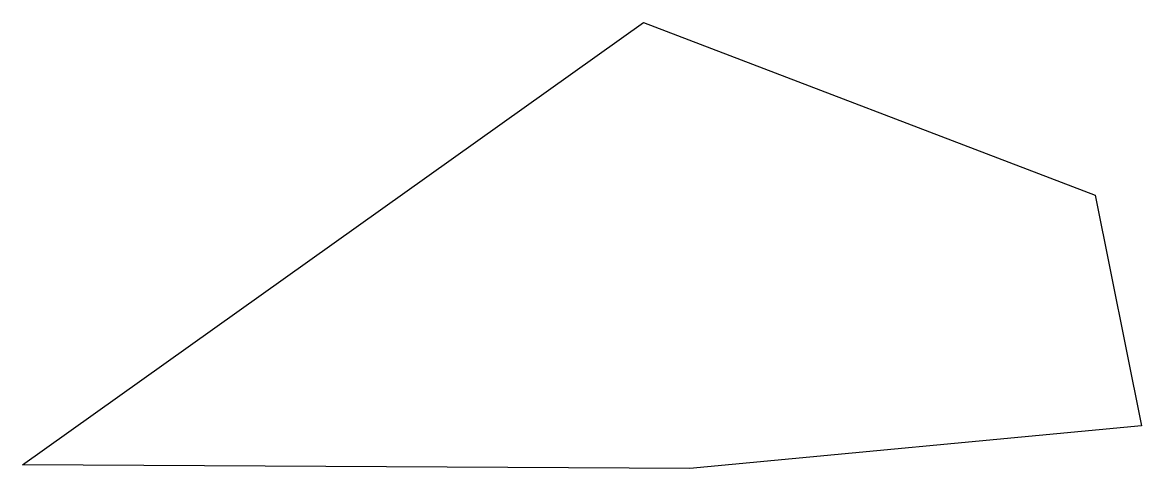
# Model space of a CAD drawing. Extents: x -2.43 to 1.43, y -0.36 to 1.17.
import ezdxf

# ---------------------------------------------------------------- set-up
doc = ezdxf.new("R2010")
doc.units = 0
doc.layers.get('0').update_dxf_attribs({"linetype": 'continuous'})

msp = doc.modelspace()

# ---------------------------------------------------------------- linework, layer by layer
at = {"color": 0}
msp.add_lwpolyline([(-2.4264, -0.3489), (-0.2881, 1.1748), (1.2676, 0.5794), (1.4277, -0.2145), (-0.128, -0.3617)], close=True, dxfattribs=at)

doc.saveas('drawing.dxf')
